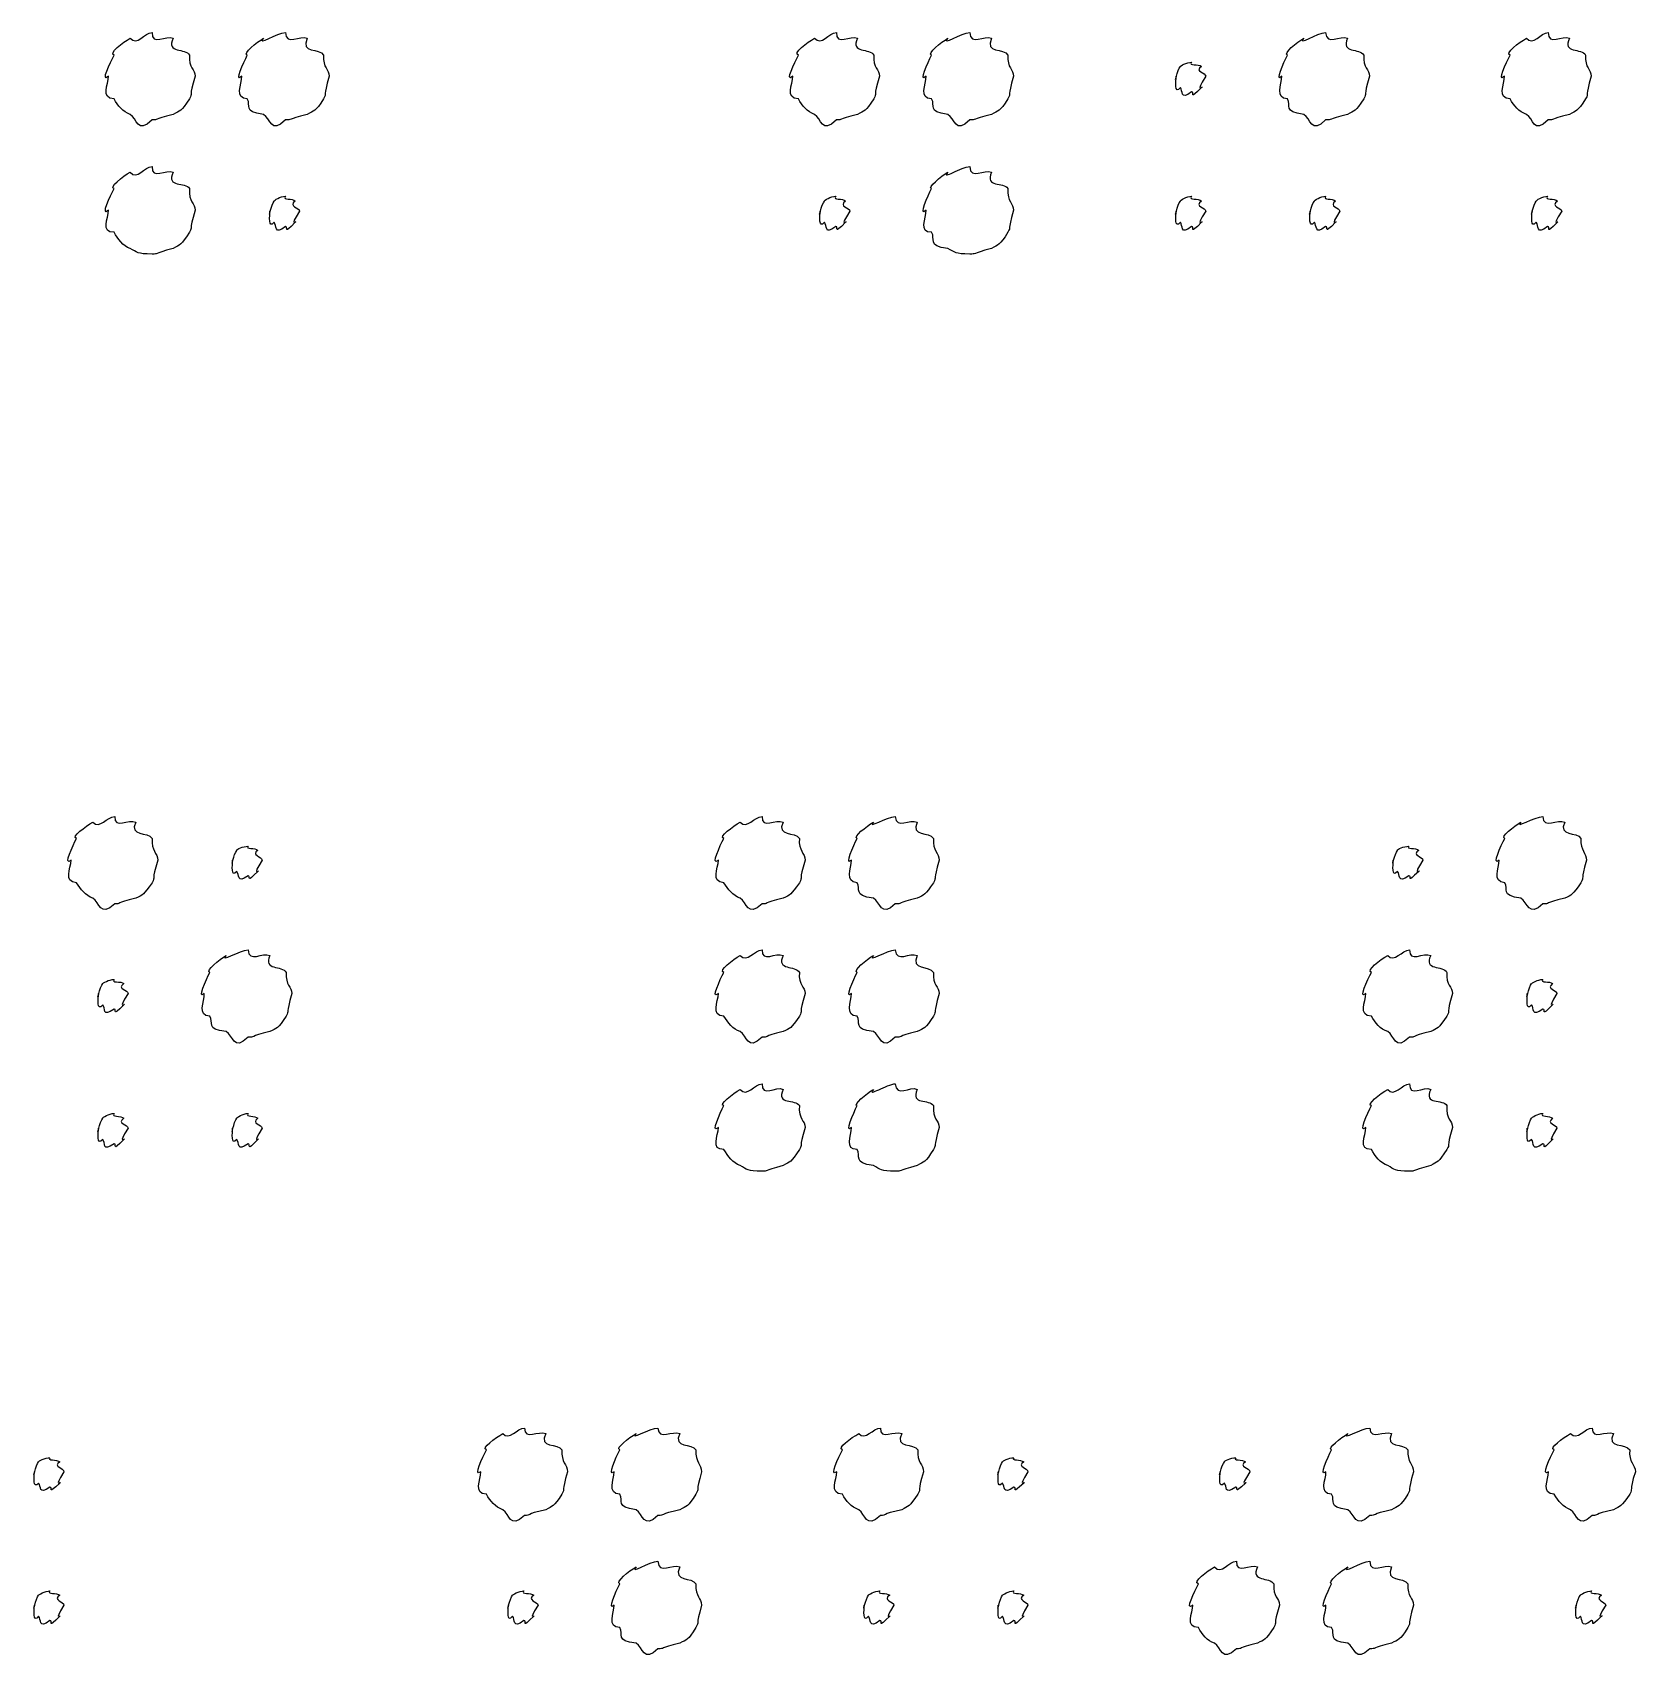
# Model space of a CAD drawing. Header units: millimetres. Extents: x 32 to 178, y 41 to 266.
# Drawn here: x 64.62 to 77.15, y 211.79 to 224.54 of the extents above; entities that cross this region are included whole.
import ezdxf

# ---------------------------------------------------------------- set-up
doc = ezdxf.new("R2010")
doc.units = ezdxf.units.MM
doc.layers.get('0').update_dxf_attribs({"linetype": 'CONTINUOUS'})

msp = doc.modelspace()

# ---------------------------------------------------------------- linework, layer by layer
at = {"color": 0}
for p, q in [((65.5532, 224.536), (65.5532, 224.536)), ((66.5949, 224.536), (66.5949, 224.536)), ((70.9027, 224.536), (70.9027, 224.536)), ((71.9448, 224.536), (71.9448, 224.536)), ((74.7268, 224.536), (74.7268, 224.536)), ((76.4674, 224.536), (76.4674, 224.536)), ((73.6794, 224.305), (73.6794, 224.305)), ((65.5532, 223.489), (65.5532, 223.489)), ((71.9448, 223.489), (71.9448, 223.489)), ((66.5949, 223.257), (66.5949, 223.257)), ((70.8974, 223.257), (70.8974, 223.257)), ((73.6794, 223.257), (73.6794, 223.257)), ((74.7268, 223.257), (74.7268, 223.257)), ((76.4618, 223.257), (76.4618, 223.257)), ((65.2611, 218.408), (65.2611, 218.408)), ((70.3213, 218.408), (70.3213, 218.408)), ((71.3631, 218.408), (71.3631, 218.408)), ((76.4247, 218.408), (76.4247, 218.408)), ((66.3028, 218.176), (66.3028, 218.176)), ((75.3773, 218.176), (75.3773, 218.176)), ((66.3028, 217.366), (66.3028, 217.366)), ((70.3213, 217.366), (70.3213, 217.366)), ((71.3631, 217.366), (71.3631, 217.366)), ((75.383, 217.366), (75.383, 217.366)), ((65.2558, 217.135), (65.2558, 217.135)), ((76.4247, 217.135), (76.4247, 217.135)), ((70.3213, 216.319), (70.3213, 216.319)), ((71.3631, 216.319), (71.3631, 216.319)), ((75.383, 216.319), (75.383, 216.319)), ((65.2558, 216.087), (65.2558, 216.087)), ((66.3028, 216.087), (66.3028, 216.087)), ((76.4247, 216.087), (76.4247, 216.087)), ((68.465, 213.628), (68.465, 213.628)), ((69.5067, 213.628), (69.5067, 213.628)), ((71.2474, 213.628), (71.2474, 213.628)), ((75.0715, 213.628), (75.0715, 213.628)), ((76.8117, 213.628), (76.8117, 213.628)), ((64.7541, 213.396), (64.7541, 213.396)), ((72.2891, 213.396), (72.2891, 213.396)), ((74.0241, 213.396), (74.0241, 213.396)), ((69.5067, 212.586), (69.5067, 212.586)), ((74.0297, 212.586), (74.0297, 212.586)), ((75.0715, 212.586), (75.0715, 212.586)), ((64.7541, 212.354), (64.7541, 212.354)), ((68.4597, 212.354), (68.4597, 212.354)), ((71.2417, 212.354), (71.2417, 212.354)), ((72.2891, 212.354), (72.2891, 212.354)), ((76.8064, 212.354), (76.8064, 212.354))]:
    msp.add_line(p, q, dxfattribs=at)
for points in [[(65.3824, 224.492), (65.4346, 224.429), (65.4939, 224.536), (65.5532, 224.536)], [(65.5532, 224.536), (65.5493, 224.429), (65.6636, 224.521), (65.7186, 224.492)], [(66.4242, 224.492), (66.3649, 224.429), (66.5357, 224.536), (66.5949, 224.536)], [(66.5949, 224.536), (66.6006, 224.429), (66.711, 224.521), (66.766, 224.492)], [(70.7319, 224.492), (70.7842, 224.429), (70.8434, 224.536), (70.9027, 224.536)], [(70.9027, 224.536), (70.8988, 224.429), (71.0131, 224.521), (71.0681, 224.492)], [(71.7737, 224.492), (71.7144, 224.429), (71.8855, 224.536), (71.9448, 224.536)], [(71.9448, 224.536), (71.9501, 224.429), (72.0605, 224.521), (72.1155, 224.492)], [(74.5561, 224.492), (74.4968, 224.429), (74.6675, 224.536), (74.7268, 224.536)], [(74.7268, 224.536), (74.7324, 224.429), (74.8425, 224.521), (74.8979, 224.492)], [(76.2963, 224.492), (76.3489, 224.429), (76.4081, 224.536), (76.4674, 224.536)], [(76.4674, 224.536), (76.4632, 224.429), (76.5775, 224.521), (76.6329, 224.492)], [(65.2558, 224.36), (65.2074, 224.371), (65.3274, 224.462), (65.3824, 224.492)], [(65.7186, 224.492), (65.6594, 224.371), (65.8153, 224.418), (65.8453, 224.36)], [(66.2975, 224.36), (66.2587, 224.371), (66.372, 224.462), (66.4242, 224.492)], [(66.766, 224.492), (66.711, 224.371), (66.8623, 224.418), (66.8927, 224.36)], [(70.6053, 224.36), (70.557, 224.371), (70.6769, 224.462), (70.7319, 224.492)], [(71.0681, 224.492), (71.0089, 224.371), (71.1648, 224.418), (71.1951, 224.36)], [(71.647, 224.36), (71.6082, 224.371), (71.7215, 224.462), (71.7737, 224.492)], [(72.1155, 224.492), (72.0605, 224.371), (72.2119, 224.418), (72.2422, 224.36)], [(74.4291, 224.36), (74.3906, 224.371), (74.5035, 224.462), (74.5561, 224.492)], [(74.8979, 224.492), (74.8425, 224.371), (74.9942, 224.418), (75.0245, 224.36)], [(76.1697, 224.36), (76.1213, 224.371), (76.2413, 224.462), (76.2963, 224.492)], [(76.6329, 224.492), (76.5736, 224.371), (76.7292, 224.418), (76.7595, 224.36)], [(65.2117, 224.195), (65.1482, 224.139), (65.2254, 224.305), (65.2558, 224.36)], [(65.8453, 224.36), (65.8357, 224.257), (65.8894, 224.25), (65.8894, 224.195)], [(66.2534, 224.195), (66.1956, 224.139), (66.2672, 224.305), (66.2975, 224.36)], [(66.8927, 224.36), (66.8874, 224.257), (66.9368, 224.25), (66.9368, 224.195)], [(70.5612, 224.195), (70.4977, 224.139), (70.575, 224.305), (70.6053, 224.36)], [(71.1951, 224.36), (71.1853, 224.257), (71.2392, 224.25), (71.2392, 224.195)], [(71.603, 224.195), (71.5451, 224.139), (71.6167, 224.305), (71.647, 224.36)], [(72.2422, 224.36), (72.2369, 224.257), (72.2863, 224.25), (72.2863, 224.195)], [(73.5584, 224.195), (73.5418, 224.113), (73.5693, 224.25), (73.5912, 224.271)], [(73.5912, 224.271), (73.5859, 224.274), (73.6424, 224.305), (73.6794, 224.305)], [(73.6794, 224.305), (73.6519, 224.274), (73.7348, 224.294), (73.7567, 224.271)], [(73.7567, 224.271), (73.696, 224.23), (73.7898, 224.223), (73.7898, 224.195)], [(74.385, 224.195), (74.3271, 224.139), (74.3991, 224.305), (74.4291, 224.36)], [(75.0245, 224.36), (75.0189, 224.257), (75.0686, 224.25), (75.0686, 224.195)], [(76.1256, 224.195), (76.0621, 224.139), (76.1393, 224.305), (76.1697, 224.36)], [(76.7595, 224.36), (76.75, 224.257), (76.8036, 224.25), (76.8036, 224.195)], [(65.2558, 224.018), (65.1482, 224.021), (65.2117, 224.131), (65.2117, 224.195)], [(65.8894, 224.195), (65.8357, 224.021), (65.8742, 224.073), (65.8453, 224.018)], [(66.2975, 224.018), (66.1956, 224.021), (66.2534, 224.131), (66.2534, 224.195)], [(66.9368, 224.195), (66.8874, 224.021), (66.9216, 224.073), (66.8927, 224.018)], [(70.6053, 224.018), (70.4977, 224.021), (70.5612, 224.131), (70.5612, 224.195)], [(71.2392, 224.195), (71.1853, 224.021), (71.2241, 224.073), (71.1951, 224.018)], [(71.647, 224.018), (71.5451, 224.021), (71.603, 224.131), (71.603, 224.195)], [(72.2863, 224.195), (72.2369, 224.021), (72.2711, 224.073), (72.2422, 224.018)], [(73.5912, 224.106), (73.5418, 224.047), (73.5584, 224.157), (73.5584, 224.195)], [(73.7898, 224.195), (73.696, 224.047), (73.7789, 224.128), (73.7567, 224.106)], [(74.4291, 224.018), (74.3271, 224.021), (74.385, 224.131), (74.385, 224.195)], [(75.0686, 224.195), (75.0189, 224.021), (75.0535, 224.073), (75.0245, 224.018)], [(76.1697, 224.018), (76.0621, 224.021), (76.1256, 224.131), (76.1256, 224.195)], [(76.8036, 224.195), (76.75, 224.021), (76.7884, 224.073), (76.7595, 224.018)], [(65.3824, 223.897), (65.3246, 223.915), (65.2847, 223.966), (65.2558, 224.018)], [(65.8453, 224.018), (65.7765, 223.915), (65.7737, 223.926), (65.7186, 223.897)], [(66.4242, 223.897), (66.2587, 223.915), (66.3303, 223.966), (66.2975, 224.018)], [(66.8927, 224.018), (66.8281, 223.915), (66.8211, 223.926), (66.766, 223.897)], [(70.7319, 223.897), (70.6741, 223.915), (70.6342, 223.966), (70.6053, 224.018)], [(71.1951, 224.018), (71.126, 223.915), (71.1232, 223.926), (71.0681, 223.897)], [(71.7737, 223.897), (71.6082, 223.915), (71.6802, 223.966), (71.647, 224.018)], [(72.2422, 224.018), (72.1776, 223.915), (72.1706, 223.926), (72.1155, 223.897)], [(73.6794, 224.073), (73.5859, 224.003), (73.6134, 224.084), (73.5912, 224.106)], [(73.7567, 224.106), (73.6519, 224.003), (73.7087, 224.073), (73.6794, 224.073)], [(74.5561, 223.897), (74.3906, 223.915), (74.4622, 223.966), (74.4291, 224.018)], [(75.0245, 224.018), (74.9596, 223.915), (74.9529, 223.926), (74.8979, 223.897)], [(76.2963, 223.897), (76.2385, 223.915), (76.1986, 223.966), (76.1697, 224.018)], [(76.7595, 224.018), (76.6907, 223.915), (76.6879, 223.926), (76.6329, 223.897)], [(65.5532, 223.853), (65.4346, 223.738), (65.4375, 223.866), (65.3824, 223.897)], [(65.7186, 223.897), (65.5493, 223.856), (65.6086, 223.853), (65.5532, 223.853)], [(66.5949, 223.853), (66.482, 223.738), (66.4792, 223.866), (66.4242, 223.897)], [(66.766, 223.897), (66.6006, 223.856), (66.6531, 223.853), (66.5949, 223.853)], [(70.9027, 223.853), (70.7842, 223.738), (70.787, 223.866), (70.7319, 223.897)], [(71.0681, 223.897), (70.8988, 223.856), (70.9581, 223.853), (70.9027, 223.853)], [(71.9448, 223.853), (71.8316, 223.738), (71.8287, 223.866), (71.7737, 223.897)], [(72.1155, 223.897), (71.9501, 223.856), (72.0027, 223.853), (71.9448, 223.853)], [(74.7268, 223.853), (74.6139, 223.738), (74.6111, 223.866), (74.5561, 223.897)], [(74.8979, 223.897), (74.7324, 223.856), (74.7847, 223.853), (74.7268, 223.853)], [(76.4674, 223.853), (76.3489, 223.738), (76.3517, 223.866), (76.2963, 223.897)], [(76.6329, 223.897), (76.4632, 223.856), (76.5224, 223.853), (76.4674, 223.853)], [(65.3824, 223.445), (65.4346, 223.379), (65.4939, 223.489), (65.5532, 223.489)], [(65.5532, 223.489), (65.5493, 223.379), (65.6636, 223.474), (65.7186, 223.445)], [(71.7737, 223.445), (71.7144, 223.379), (71.8855, 223.489), (71.9448, 223.489)], [(71.9448, 223.489), (71.9501, 223.379), (72.0605, 223.474), (72.1155, 223.445)], [(65.2558, 223.318), (65.2074, 223.319), (65.3274, 223.415), (65.3824, 223.445)], [(65.7186, 223.445), (65.6594, 223.319), (65.8153, 223.373), (65.8453, 223.318)], [(71.647, 223.318), (71.6082, 223.319), (71.7215, 223.415), (71.7737, 223.445)], [(72.1155, 223.445), (72.0605, 223.319), (72.2119, 223.373), (72.2422, 223.318)], [(65.2117, 223.147), (65.1482, 223.092), (65.2254, 223.263), (65.2558, 223.318)], [(65.8453, 223.318), (65.8357, 223.209), (65.8894, 223.205), (65.8894, 223.147)], [(66.4739, 223.141), (66.4602, 223.059), (66.4849, 223.197), (66.5067, 223.219)], [(66.5067, 223.219), (66.5043, 223.224), (66.5579, 223.257), (66.5949, 223.257)], [(66.5949, 223.257), (66.5702, 223.224), (66.6503, 223.243), (66.6722, 223.219)], [(66.6722, 223.219), (66.6143, 223.176), (66.7053, 223.17), (66.7053, 223.141)], [(70.776, 223.141), (70.7595, 223.059), (70.787, 223.197), (70.8092, 223.219)], [(70.8092, 223.219), (70.8036, 223.224), (70.86, 223.257), (70.8974, 223.257)], [(70.8974, 223.257), (70.8699, 223.224), (70.9524, 223.243), (70.9747, 223.219)], [(70.9747, 223.219), (70.914, 223.176), (71.0075, 223.17), (71.0075, 223.141)], [(71.603, 223.147), (71.5451, 223.092), (71.6167, 223.263), (71.647, 223.318)], [(72.2422, 223.318), (72.2369, 223.209), (72.2863, 223.205), (72.2863, 223.147)], [(73.5584, 223.141), (73.5418, 223.059), (73.5693, 223.197), (73.5912, 223.219)], [(73.5912, 223.219), (73.5859, 223.224), (73.6424, 223.257), (73.6794, 223.257)], [(73.6794, 223.257), (73.6519, 223.224), (73.7348, 223.243), (73.7567, 223.219)], [(73.7567, 223.219), (73.696, 223.176), (73.7898, 223.17), (73.7898, 223.141)], [(74.6054, 223.141), (74.5917, 223.059), (74.6167, 223.197), (74.6386, 223.219)], [(74.6386, 223.219), (74.6358, 223.224), (74.6898, 223.257), (74.7268, 223.257)], [(74.7268, 223.257), (74.7021, 223.224), (74.7818, 223.243), (74.8041, 223.219)], [(74.8041, 223.219), (74.7462, 223.176), (74.8372, 223.17), (74.8372, 223.141)], [(76.3404, 223.141), (76.3242, 223.059), (76.3517, 223.197), (76.3736, 223.219)], [(76.3736, 223.219), (76.3683, 223.224), (76.4247, 223.257), (76.4618, 223.257)], [(76.4618, 223.257), (76.4342, 223.224), (76.5168, 223.243), (76.539, 223.219)], [(76.539, 223.219), (76.4783, 223.176), (76.5722, 223.17), (76.5722, 223.141)], [(65.2558, 222.976), (65.1482, 222.971), (65.2117, 223.084), (65.2117, 223.147)], [(65.8894, 223.147), (65.8357, 222.971), (65.8742, 223.027), (65.8453, 222.976)], [(66.5067, 223.053), (66.4602, 222.995), (66.4739, 223.109), (66.4739, 223.141)], [(66.7053, 223.141), (66.6143, 222.995), (66.6944, 223.078), (66.6722, 223.053)], [(70.8092, 223.053), (70.7595, 222.995), (70.776, 223.109), (70.776, 223.141)], [(71.0075, 223.141), (70.914, 222.995), (70.9965, 223.078), (70.9747, 223.053)], [(71.647, 222.976), (71.5451, 222.971), (71.603, 223.084), (71.603, 223.147)], [(72.2863, 223.147), (72.2369, 222.971), (72.2711, 223.027), (72.2422, 222.976)], [(73.5912, 223.053), (73.5418, 222.995), (73.5584, 223.109), (73.5584, 223.141)], [(73.7898, 223.141), (73.696, 222.995), (73.7789, 223.078), (73.7567, 223.053)], [(74.6386, 223.053), (74.5917, 222.995), (74.6054, 223.109), (74.6054, 223.141)], [(74.8372, 223.141), (74.7462, 222.995), (74.8259, 223.078), (74.8041, 223.053)], [(76.3736, 223.053), (76.3242, 222.995), (76.3404, 223.109), (76.3404, 223.141)], [(76.5722, 223.141), (76.4783, 222.995), (76.5609, 223.078), (76.539, 223.053)], [(65.3824, 222.849), (65.3246, 222.867), (65.2847, 222.924), (65.2558, 222.976)], [(65.8453, 222.976), (65.7765, 222.867), (65.7737, 222.883), (65.7186, 222.849)], [(66.5949, 223.02), (66.5043, 222.948), (66.5289, 223.031), (66.5067, 223.053)], [(66.6722, 223.053), (66.5702, 222.948), (66.6238, 223.02), (66.5949, 223.02)], [(70.8974, 223.02), (70.8036, 222.948), (70.8311, 223.031), (70.8092, 223.053)], [(70.9747, 223.053), (70.8699, 222.948), (70.9263, 223.02), (70.8974, 223.02)], [(71.7737, 222.849), (71.6082, 222.867), (71.6802, 222.924), (71.647, 222.976)], [(72.2422, 222.976), (72.1776, 222.867), (72.1706, 222.883), (72.1155, 222.849)], [(73.6794, 223.02), (73.5859, 222.948), (73.6134, 223.031), (73.5912, 223.053)], [(73.7567, 223.053), (73.6519, 222.948), (73.7087, 223.02), (73.6794, 223.02)], [(74.7268, 223.02), (74.6358, 222.948), (74.6608, 223.031), (74.6386, 223.053)], [(74.8041, 223.053), (74.7021, 222.948), (74.7557, 223.02), (74.7268, 223.02)], [(76.4618, 223.02), (76.3683, 222.948), (76.3958, 223.031), (76.3736, 223.053)], [(76.539, 223.053), (76.4342, 222.948), (76.4907, 223.02), (76.4618, 223.02)], [(65.5532, 222.805), (65.4346, 222.805), (65.4375, 222.819), (65.3824, 222.849)], [(65.7186, 222.849), (65.5493, 222.805), (65.6086, 222.805), (65.5532, 222.805)], [(71.9448, 222.805), (71.8316, 222.805), (71.8287, 222.819), (71.7737, 222.849)], [(72.1155, 222.849), (71.9501, 222.805), (72.0027, 222.805), (71.9448, 222.805)], [(65.0903, 218.364), (65.1425, 218.306), (65.2018, 218.408), (65.2611, 218.408)], [(65.2611, 218.408), (65.2568, 218.306), (65.3715, 218.393), (65.4265, 218.364)], [(70.1506, 218.364), (70.2028, 218.306), (70.262, 218.408), (70.3213, 218.408)], [(70.3213, 218.408), (70.3171, 218.306), (70.4314, 218.393), (70.4868, 218.364)], [(71.1923, 218.364), (71.1331, 218.306), (71.3038, 218.408), (71.3631, 218.408)], [(71.3631, 218.408), (71.3687, 218.306), (71.4788, 218.393), (71.5338, 218.364)], [(76.2536, 218.364), (76.1944, 218.306), (76.3655, 218.408), (76.4247, 218.408)], [(76.4247, 218.408), (76.43, 218.306), (76.5404, 218.393), (76.5955, 218.364)], [(64.9633, 218.237), (64.9153, 218.248), (65.0353, 218.333), (65.0903, 218.364)], [(65.4265, 218.364), (65.3673, 218.248), (65.5228, 218.292), (65.5532, 218.237)], [(70.0236, 218.237), (69.9752, 218.248), (70.0952, 218.333), (70.1506, 218.364)], [(70.4868, 218.364), (70.4275, 218.248), (70.5831, 218.292), (70.6134, 218.237)], [(71.0653, 218.237), (71.0269, 218.248), (71.1398, 218.333), (71.1923, 218.364)], [(71.5338, 218.364), (71.4788, 218.248), (71.6305, 218.292), (71.6608, 218.237)], [(76.127, 218.237), (76.0885, 218.248), (76.2014, 218.333), (76.2536, 218.364)], [(76.5955, 218.364), (76.5404, 218.248), (76.6921, 218.292), (76.7221, 218.237)], [(64.9192, 218.066), (64.8561, 218.019), (64.9333, 218.182), (64.9633, 218.237)], [(65.5532, 218.237), (65.5436, 218.138), (65.5973, 218.124), (65.5973, 218.066)], [(66.1818, 218.066), (66.1681, 217.991), (66.1928, 218.121), (66.2146, 218.143)], [(66.2146, 218.143), (66.2122, 218.152), (66.2658, 218.176), (66.3028, 218.176)], [(66.3028, 218.176), (66.2781, 218.152), (66.3582, 218.166), (66.3801, 218.143)], [(66.3801, 218.143), (66.3222, 218.108), (66.4132, 218.095), (66.4132, 218.066)], [(69.9795, 218.066), (69.9163, 218.019), (69.9932, 218.182), (70.0236, 218.237)], [(70.6134, 218.237), (70.6039, 218.138), (70.6575, 218.124), (70.6575, 218.066)], [(71.0212, 218.066), (70.9634, 218.019), (71.035, 218.182), (71.0653, 218.237)], [(71.6608, 218.237), (71.6552, 218.138), (71.7049, 218.124), (71.7049, 218.066)], [(75.256, 218.066), (75.2394, 217.991), (75.2669, 218.121), (75.2891, 218.143)], [(75.2891, 218.143), (75.2835, 218.152), (75.3403, 218.176), (75.3773, 218.176)], [(75.3773, 218.176), (75.3498, 218.152), (75.4324, 218.166), (75.4546, 218.143)], [(75.4546, 218.143), (75.3939, 218.108), (75.4874, 218.095), (75.4874, 218.066)], [(76.0829, 218.066), (76.025, 218.019), (76.0966, 218.182), (76.127, 218.237)], [(76.7221, 218.237), (76.7168, 218.138), (76.7662, 218.124), (76.7662, 218.066)], [(64.9633, 217.89), (64.8561, 217.898), (64.9192, 218.003), (64.9192, 218.066)], [(65.5973, 218.066), (65.5436, 217.898), (65.5821, 217.945), (65.5532, 217.89)], [(66.2146, 217.978), (66.1681, 217.924), (66.1818, 218.029), (66.1818, 218.066)], [(66.4132, 218.066), (66.3222, 217.924), (66.4023, 218), (66.3801, 217.978)], [(70.0236, 217.89), (69.9163, 217.898), (69.9795, 218.003), (69.9795, 218.066)], [(70.6575, 218.066), (70.6039, 217.898), (70.6423, 217.945), (70.6134, 217.89)], [(71.0653, 217.89), (70.9634, 217.898), (71.0212, 218.003), (71.0212, 218.066)], [(71.7049, 218.066), (71.6552, 217.898), (71.6897, 217.945), (71.6608, 217.89)], [(75.2891, 217.978), (75.2394, 217.924), (75.256, 218.029), (75.256, 218.066)], [(75.4874, 218.066), (75.3939, 217.924), (75.4765, 218), (75.4546, 217.978)], [(76.127, 217.89), (76.025, 217.898), (76.0829, 218.003), (76.0829, 218.066)], [(76.7662, 218.066), (76.7168, 217.898), (76.7514, 217.945), (76.7221, 217.89)], [(65.0903, 217.769), (65.0325, 217.792), (64.9922, 217.837), (64.9633, 217.89)], [(65.5532, 217.89), (65.4844, 217.792), (65.4816, 217.798), (65.4265, 217.769)], [(66.3028, 217.945), (66.2122, 217.88), (66.2368, 217.956), (66.2146, 217.978)], [(66.3801, 217.978), (66.2781, 217.88), (66.3317, 217.945), (66.3028, 217.945)], [(70.1506, 217.769), (70.0927, 217.792), (70.0525, 217.837), (70.0236, 217.89)], [(70.6134, 217.89), (70.5446, 217.792), (70.5418, 217.798), (70.4868, 217.769)], [(71.1923, 217.769), (71.0269, 217.792), (71.0985, 217.837), (71.0653, 217.89)], [(71.6608, 217.89), (71.5959, 217.792), (71.5892, 217.798), (71.5338, 217.769)], [(75.3773, 217.945), (75.2835, 217.88), (75.311, 217.956), (75.2891, 217.978)], [(75.4546, 217.978), (75.3498, 217.88), (75.4063, 217.945), (75.3773, 217.945)], [(76.2536, 217.769), (76.0885, 217.792), (76.1601, 217.837), (76.127, 217.89)], [(76.7221, 217.89), (76.6576, 217.792), (76.6505, 217.798), (76.5955, 217.769)], [(65.2611, 217.725), (65.1425, 217.616), (65.1454, 217.738), (65.0903, 217.769)], [(65.4265, 217.769), (65.2568, 217.733), (65.3161, 217.725), (65.2611, 217.725)], [(70.3213, 217.725), (70.2028, 217.616), (70.2056, 217.738), (70.1506, 217.769)], [(70.4868, 217.769), (70.3171, 217.733), (70.3763, 217.725), (70.3213, 217.725)], [(71.3631, 217.725), (71.2502, 217.616), (71.2474, 217.738), (71.1923, 217.769)], [(71.5338, 217.769), (71.3687, 217.733), (71.4209, 217.725), (71.3631, 217.725)], [(76.4247, 217.725), (76.3115, 217.616), (76.309, 217.738), (76.2536, 217.769)], [(76.5955, 217.769), (76.43, 217.733), (76.4826, 217.725), (76.4247, 217.725)], [(66.1321, 217.322), (66.0728, 217.259), (66.2436, 217.366), (66.3028, 217.366)], [(66.3028, 217.366), (66.3085, 217.259), (66.4185, 217.351), (66.4739, 217.322)], [(70.1506, 217.322), (70.2028, 217.259), (70.262, 217.366), (70.3213, 217.366)], [(70.3213, 217.366), (70.3171, 217.259), (70.4314, 217.351), (70.4868, 217.322)], [(71.1923, 217.322), (71.1331, 217.259), (71.3038, 217.366), (71.3631, 217.366)], [(71.3631, 217.366), (71.3687, 217.259), (71.4788, 217.351), (71.5338, 217.322)], [(75.2119, 217.322), (75.2644, 217.259), (75.3237, 217.366), (75.383, 217.366)], [(75.383, 217.366), (75.3787, 217.259), (75.493, 217.351), (75.5481, 217.322)], [(66.0054, 217.19), (65.9666, 217.201), (66.0799, 217.292), (66.1321, 217.322)], [(66.4739, 217.322), (66.4185, 217.201), (66.5702, 217.248), (66.6006, 217.19)], [(70.0236, 217.19), (69.9752, 217.201), (70.0952, 217.292), (70.1506, 217.322)], [(70.4868, 217.322), (70.4275, 217.201), (70.5831, 217.248), (70.6134, 217.19)], [(71.0653, 217.19), (71.0269, 217.201), (71.1398, 217.292), (71.1923, 217.322)], [(71.5338, 217.322), (71.4788, 217.201), (71.6305, 217.248), (71.6608, 217.19)], [(75.0852, 217.19), (75.0369, 217.201), (75.1568, 217.292), (75.2119, 217.322)], [(75.5481, 217.322), (75.4888, 217.201), (75.6447, 217.248), (75.6751, 217.19)], [(65.1344, 217.025), (65.1178, 216.943), (65.1454, 217.08), (65.1676, 217.102)], [(65.1676, 217.102), (65.1619, 217.104), (65.2184, 217.135), (65.2558, 217.135)], [(65.2558, 217.135), (65.2279, 217.104), (65.3108, 217.124), (65.3327, 217.102)], [(65.3327, 217.102), (65.272, 217.06), (65.3658, 217.054), (65.3658, 217.025)], [(65.9613, 217.025), (65.9035, 216.969), (65.9751, 217.135), (66.0054, 217.19)], [(66.6006, 217.19), (66.5949, 217.086), (66.6447, 217.08), (66.6447, 217.025)], [(69.9795, 217.025), (69.9163, 216.969), (69.9932, 217.135), (70.0236, 217.19)], [(70.6134, 217.19), (70.6039, 217.086), (70.6575, 217.08), (70.6575, 217.025)], [(71.0212, 217.025), (70.9634, 216.969), (71.035, 217.135), (71.0653, 217.19)], [(71.6608, 217.19), (71.6552, 217.086), (71.7049, 217.08), (71.7049, 217.025)], [(75.0411, 217.025), (74.9776, 216.969), (75.0549, 217.135), (75.0852, 217.19)], [(75.6751, 217.19), (75.6652, 217.086), (75.7192, 217.08), (75.7192, 217.025)], [(76.3034, 217.025), (76.2896, 216.943), (76.3143, 217.08), (76.3365, 217.102)], [(76.3365, 217.102), (76.3337, 217.104), (76.3873, 217.135), (76.4247, 217.135)], [(76.4247, 217.135), (76.3997, 217.104), (76.4798, 217.124), (76.5016, 217.102)], [(76.5016, 217.102), (76.4438, 217.06), (76.5348, 217.054), (76.5348, 217.025)], [(65.1676, 216.936), (65.1178, 216.877), (65.1344, 216.987), (65.1344, 217.025)], [(65.3658, 217.025), (65.272, 216.877), (65.3549, 216.958), (65.3327, 216.936)], [(66.0054, 216.848), (65.9035, 216.851), (65.9613, 216.961), (65.9613, 217.025)], [(66.6447, 217.025), (66.5949, 216.851), (66.6295, 216.903), (66.6006, 216.848)], [(70.0236, 216.848), (69.9163, 216.851), (69.9795, 216.961), (69.9795, 217.025)], [(70.6575, 217.025), (70.6039, 216.851), (70.6423, 216.903), (70.6134, 216.848)], [(71.0653, 216.848), (70.9634, 216.851), (71.0212, 216.961), (71.0212, 217.025)], [(71.7049, 217.025), (71.6552, 216.851), (71.6897, 216.903), (71.6608, 216.848)], [(75.0852, 216.848), (74.9776, 216.851), (75.0411, 216.961), (75.0411, 217.025)], [(75.7192, 217.025), (75.6652, 216.851), (75.704, 216.903), (75.6751, 216.848)], [(76.3365, 216.936), (76.2896, 216.877), (76.3034, 216.987), (76.3034, 217.025)], [(76.5348, 217.025), (76.4438, 216.877), (76.5239, 216.958), (76.5016, 216.936)], [(65.2558, 216.903), (65.1619, 216.833), (65.1895, 216.914), (65.1676, 216.936)], [(65.3327, 216.936), (65.2279, 216.833), (65.2847, 216.903), (65.2558, 216.903)], [(66.1321, 216.727), (65.9666, 216.745), (66.0382, 216.796), (66.0054, 216.848)], [(66.6006, 216.848), (66.5357, 216.745), (66.5289, 216.756), (66.4739, 216.727)], [(70.1506, 216.727), (70.0927, 216.745), (70.0525, 216.796), (70.0236, 216.848)], [(70.6134, 216.848), (70.5446, 216.745), (70.5418, 216.756), (70.4868, 216.727)], [(71.1923, 216.727), (71.0269, 216.745), (71.0985, 216.796), (71.0653, 216.848)], [(71.6608, 216.848), (71.5959, 216.745), (71.5892, 216.756), (71.5338, 216.727)], [(75.2119, 216.727), (75.154, 216.745), (75.1141, 216.796), (75.0852, 216.848)], [(75.6751, 216.848), (75.6059, 216.745), (75.6035, 216.756), (75.5481, 216.727)], [(76.4247, 216.903), (76.3337, 216.833), (76.3584, 216.914), (76.3365, 216.936)], [(76.5016, 216.936), (76.3997, 216.833), (76.4536, 216.903), (76.4247, 216.903)], [(66.3028, 216.683), (66.1899, 216.569), (66.1871, 216.697), (66.1321, 216.727)], [(66.4739, 216.727), (66.3085, 216.686), (66.3607, 216.683), (66.3028, 216.683)], [(70.3213, 216.683), (70.2028, 216.569), (70.2056, 216.697), (70.1506, 216.727)], [(70.4868, 216.727), (70.3171, 216.686), (70.3763, 216.683), (70.3213, 216.683)], [(71.3631, 216.683), (71.2502, 216.569), (71.2474, 216.697), (71.1923, 216.727)], [(71.5338, 216.727), (71.3687, 216.686), (71.4209, 216.683), (71.3631, 216.683)], [(75.383, 216.683), (75.2644, 216.569), (75.2669, 216.697), (75.2119, 216.727)], [(75.5481, 216.727), (75.3787, 216.686), (75.438, 216.683), (75.383, 216.683)], [(70.0236, 216.148), (69.9752, 216.149), (70.0952, 216.245), (70.1506, 216.275)], [(70.1506, 216.275), (70.2028, 216.209), (70.262, 216.319), (70.3213, 216.319)], [(70.3213, 216.319), (70.3171, 216.209), (70.4314, 216.304), (70.4868, 216.275)], [(70.4868, 216.275), (70.4275, 216.149), (70.5831, 216.203), (70.6134, 216.148)], [(71.0653, 216.148), (71.0269, 216.149), (71.1398, 216.245), (71.1923, 216.275)], [(71.1923, 216.275), (71.1331, 216.209), (71.3038, 216.319), (71.3631, 216.319)], [(71.3631, 216.319), (71.3687, 216.209), (71.4788, 216.304), (71.5338, 216.275)], [(71.5338, 216.275), (71.4788, 216.149), (71.6305, 216.203), (71.6608, 216.148)], [(75.0852, 216.148), (75.0369, 216.149), (75.1568, 216.245), (75.2119, 216.275)], [(75.2119, 216.275), (75.2644, 216.209), (75.3237, 216.319), (75.383, 216.319)], [(75.383, 216.319), (75.3787, 216.209), (75.493, 216.304), (75.5481, 216.275)], [(75.5481, 216.275), (75.4888, 216.149), (75.6447, 216.203), (75.6751, 216.148)], [(65.1676, 216.049), (65.1619, 216.055), (65.2184, 216.087), (65.2558, 216.087)], [(65.2558, 216.087), (65.2279, 216.055), (65.3108, 216.074), (65.3327, 216.049)], [(66.2146, 216.049), (66.2122, 216.055), (66.2658, 216.087), (66.3028, 216.087)], [(66.3028, 216.087), (66.2781, 216.055), (66.3582, 216.074), (66.3801, 216.049)], [(69.9795, 215.977), (69.9163, 215.922), (69.9932, 216.093), (70.0236, 216.148)], [(70.6134, 216.148), (70.6039, 216.039), (70.6575, 216.035), (70.6575, 215.977)], [(71.0212, 215.977), (70.9634, 215.922), (71.035, 216.093), (71.0653, 216.148)], [(71.6608, 216.148), (71.6552, 216.039), (71.7049, 216.035), (71.7049, 215.977)], [(75.0411, 215.977), (74.9776, 215.922), (75.0549, 216.093), (75.0852, 216.148)], [(75.6751, 216.148), (75.6652, 216.039), (75.7192, 216.035), (75.7192, 215.977)], [(76.3365, 216.049), (76.3337, 216.055), (76.3873, 216.087), (76.4247, 216.087)], [(76.4247, 216.087), (76.3997, 216.055), (76.4798, 216.074), (76.5016, 216.049)], [(65.1344, 215.972), (65.1178, 215.889), (65.1454, 216.027), (65.1676, 216.049)], [(65.1676, 215.883), (65.1178, 215.826), (65.1344, 215.938), (65.1344, 215.972)], [(65.3327, 216.049), (65.272, 216.006), (65.3658, 216.001), (65.3658, 215.972)], [(65.3658, 215.972), (65.272, 215.826), (65.3549, 215.908), (65.3327, 215.883)], [(66.1818, 215.972), (66.1681, 215.889), (66.1928, 216.027), (66.2146, 216.049)], [(66.2146, 215.883), (66.1681, 215.826), (66.1818, 215.938), (66.1818, 215.972)], [(66.3801, 216.049), (66.3222, 216.006), (66.4132, 216.001), (66.4132, 215.972)], [(66.4132, 215.972), (66.3222, 215.826), (66.4023, 215.908), (66.3801, 215.883)], [(70.0236, 215.806), (69.9163, 215.801), (69.9795, 215.914), (69.9795, 215.977)], [(70.6575, 215.977), (70.6039, 215.801), (70.6423, 215.857), (70.6134, 215.806)], [(71.0653, 215.806), (70.9634, 215.801), (71.0212, 215.914), (71.0212, 215.977)], [(71.7049, 215.977), (71.6552, 215.801), (71.6897, 215.857), (71.6608, 215.806)], [(75.0852, 215.806), (74.9776, 215.801), (75.0411, 215.914), (75.0411, 215.977)], [(75.7192, 215.977), (75.6652, 215.801), (75.704, 215.857), (75.6751, 215.806)], [(76.3034, 215.972), (76.2896, 215.889), (76.3143, 216.027), (76.3365, 216.049)], [(76.3365, 215.883), (76.2896, 215.826), (76.3034, 215.938), (76.3034, 215.972)], [(76.5016, 216.049), (76.4438, 216.006), (76.5348, 216.001), (76.5348, 215.972)], [(76.5348, 215.972), (76.4438, 215.826), (76.5239, 215.908), (76.5016, 215.883)], [(65.2558, 215.85), (65.1619, 215.779), (65.1895, 215.862), (65.1676, 215.883)], [(65.3327, 215.883), (65.2279, 215.779), (65.2847, 215.85), (65.2558, 215.85)], [(66.3028, 215.85), (66.2122, 215.779), (66.2368, 215.862), (66.2146, 215.883)], [(66.3801, 215.883), (66.2781, 215.779), (66.3317, 215.85), (66.3028, 215.85)], [(76.4247, 215.85), (76.3337, 215.779), (76.3584, 215.862), (76.3365, 215.883)], [(76.5016, 215.883), (76.3997, 215.779), (76.4536, 215.85), (76.4247, 215.85)], [(70.1506, 215.68), (70.0927, 215.698), (70.0525, 215.754), (70.0236, 215.806)], [(70.6134, 215.806), (70.5446, 215.698), (70.5418, 215.713), (70.4868, 215.68)], [(71.1923, 215.68), (71.0269, 215.698), (71.0985, 215.754), (71.0653, 215.806)], [(71.6608, 215.806), (71.5959, 215.698), (71.5892, 215.713), (71.5338, 215.68)], [(75.2119, 215.68), (75.154, 215.698), (75.1141, 215.754), (75.0852, 215.806)], [(75.6751, 215.806), (75.6059, 215.698), (75.6035, 215.713), (75.5481, 215.68)], [(70.3213, 215.635), (70.2028, 215.635), (70.2056, 215.649), (70.1506, 215.68)], [(70.4868, 215.68), (70.3171, 215.635), (70.3763, 215.635), (70.3213, 215.635)], [(71.3631, 215.635), (71.2502, 215.635), (71.2474, 215.649), (71.1923, 215.68)], [(71.5338, 215.68), (71.3687, 215.635), (71.4209, 215.635), (71.3631, 215.635)], [(75.383, 215.635), (75.2644, 215.635), (75.2669, 215.649), (75.2119, 215.68)], [(75.5481, 215.68), (75.3787, 215.635), (75.438, 215.635), (75.383, 215.635)], [(68.1672, 213.457), (68.1193, 213.468), (68.2392, 213.553), (68.2942, 213.584)], [(68.2942, 213.584), (68.3465, 213.526), (68.4057, 213.628), (68.465, 213.628)], [(68.465, 213.628), (68.4611, 213.526), (68.5754, 213.613), (68.6304, 213.584)], [(68.6304, 213.584), (68.5712, 213.468), (68.7268, 213.512), (68.7571, 213.457)], [(69.2094, 213.457), (69.1706, 213.468), (69.2838, 213.553), (69.336, 213.584)], [(69.336, 213.584), (69.2767, 213.526), (69.4475, 213.628), (69.5067, 213.628)], [(69.5067, 213.628), (69.5124, 213.526), (69.6225, 213.613), (69.6778, 213.584)], [(69.6778, 213.584), (69.6225, 213.468), (69.7742, 213.512), (69.8045, 213.457)], [(70.9496, 213.457), (70.9013, 213.468), (71.0212, 213.553), (71.0766, 213.584)], [(71.0766, 213.584), (71.1288, 213.526), (71.1881, 213.628), (71.2474, 213.628)], [(71.2474, 213.628), (71.2431, 213.526), (71.3574, 213.613), (71.4128, 213.584)], [(71.4128, 213.584), (71.3535, 213.468), (71.5091, 213.512), (71.5395, 213.457)], [(74.7737, 213.457), (74.7353, 213.468), (74.8482, 213.553), (74.9004, 213.584)], [(74.9004, 213.584), (74.8411, 213.526), (75.0122, 213.628), (75.0715, 213.628)], [(75.0715, 213.628), (75.0768, 213.526), (75.1872, 213.613), (75.2422, 213.584)], [(75.2422, 213.584), (75.1872, 213.468), (75.3389, 213.512), (75.3692, 213.457)], [(76.5143, 213.457), (76.466, 213.468), (76.5859, 213.553), (76.641, 213.584)], [(76.641, 213.584), (76.6932, 213.526), (76.7524, 213.628), (76.8117, 213.628)], [(76.8117, 213.628), (76.8078, 213.526), (76.9221, 213.613), (76.9772, 213.584)], [(76.9772, 213.584), (76.9179, 213.468), (77.0738, 213.512), (77.1042, 213.457)], [(68.1232, 213.286), (68.06, 213.239), (68.1373, 213.402), (68.1672, 213.457)], [(68.7571, 213.457), (68.7476, 213.358), (68.8012, 213.344), (68.8012, 213.286)], [(69.1653, 213.286), (69.1074, 213.239), (69.179, 213.402), (69.2094, 213.457)], [(69.8045, 213.457), (69.7988, 213.358), (69.8486, 213.344), (69.8486, 213.286)], [(70.9055, 213.286), (70.8424, 213.239), (70.9193, 213.402), (70.9496, 213.457)], [(71.5395, 213.457), (71.5299, 213.358), (71.5836, 213.344), (71.5836, 213.286)], [(74.7296, 213.286), (74.6718, 213.239), (74.7434, 213.402), (74.7737, 213.457)], [(75.3692, 213.457), (75.3636, 213.358), (75.4133, 213.344), (75.4133, 213.286)], [(76.4702, 213.286), (76.4067, 213.239), (76.484, 213.402), (76.5143, 213.457)], [(77.1042, 213.457), (77.0943, 213.358), (77.1483, 213.344), (77.1483, 213.286)], [(64.6328, 213.286), (64.619, 213.21), (64.6437, 213.341), (64.6659, 213.363)], [(64.6659, 213.198), (64.619, 213.144), (64.6328, 213.249), (64.6328, 213.286)], [(64.6659, 213.363), (64.6631, 213.371), (64.7167, 213.396), (64.7541, 213.396)], [(64.7541, 213.396), (64.7291, 213.371), (64.8092, 213.385), (64.831, 213.363)], [(64.831, 213.363), (64.7732, 213.327), (64.8642, 213.315), (64.8642, 213.286)], [(64.8642, 213.286), (64.7732, 213.144), (64.8533, 213.22), (64.831, 213.198)], [(68.1672, 213.11), (68.06, 213.118), (68.1232, 213.222), (68.1232, 213.286)], [(68.8012, 213.286), (68.7476, 213.118), (68.786, 213.165), (68.7571, 213.11)], [(69.2094, 213.11), (69.1074, 213.118), (69.1653, 213.222), (69.1653, 213.286)], [(69.8486, 213.286), (69.7988, 213.118), (69.8334, 213.165), (69.8045, 213.11)], [(70.9496, 213.11), (70.8424, 213.118), (70.9055, 213.222), (70.9055, 213.286)], [(71.5836, 213.286), (71.5299, 213.118), (71.5684, 213.165), (71.5395, 213.11)], [(72.1678, 213.286), (72.154, 213.21), (72.179, 213.341), (72.2009, 213.363)], [(72.2009, 213.198), (72.154, 213.144), (72.1678, 213.249), (72.1678, 213.286)], [(72.2009, 213.363), (72.1981, 213.371), (72.2521, 213.396), (72.2891, 213.396)], [(72.2891, 213.396), (72.2644, 213.371), (72.3441, 213.385), (72.3664, 213.363)], [(72.3664, 213.363), (72.3085, 213.327), (72.3995, 213.315), (72.3995, 213.286)], [(72.3995, 213.286), (72.3085, 213.144), (72.3882, 213.22), (72.3664, 213.198)], [(73.9027, 213.286), (73.8861, 213.21), (73.914, 213.341), (73.9359, 213.363)], [(73.9359, 213.198), (73.8861, 213.144), (73.9027, 213.249), (73.9027, 213.286)], [(73.9359, 213.363), (73.9302, 213.371), (73.987, 213.396), (74.0241, 213.396)], [(74.0241, 213.396), (73.9965, 213.371), (74.0791, 213.385), (74.1013, 213.363)], [(74.1013, 213.363), (74.0406, 213.327), (74.1345, 213.315), (74.1345, 213.286)], [(74.1345, 213.286), (74.0406, 213.144), (74.1232, 213.22), (74.1013, 213.198)], [(74.7737, 213.11), (74.6718, 213.118), (74.7296, 213.222), (74.7296, 213.286)], [(75.4133, 213.286), (75.3636, 213.118), (75.3981, 213.165), (75.3692, 213.11)], [(76.5143, 213.11), (76.4067, 213.118), (76.4702, 213.222), (76.4702, 213.286)], [(77.1483, 213.286), (77.0943, 213.118), (77.1331, 213.165), (77.1042, 213.11)], [(64.7541, 213.165), (64.6631, 213.1), (64.6878, 213.175), (64.6659, 213.198)], [(64.831, 213.198), (64.7291, 213.1), (64.7831, 213.165), (64.7541, 213.165)], [(72.2891, 213.165), (72.1981, 213.1), (72.2231, 213.175), (72.2009, 213.198)], [(72.3664, 213.198), (72.2644, 213.1), (72.318, 213.165), (72.2891, 213.165)], [(74.0241, 213.165), (73.9302, 213.1), (73.9581, 213.175), (73.9359, 213.198)], [(74.1013, 213.198), (73.9965, 213.1), (74.053, 213.165), (74.0241, 213.165)], [(68.2942, 212.988), (68.2364, 213.012), (68.1965, 213.057), (68.1672, 213.11)], [(68.7571, 213.11), (68.6883, 213.012), (68.6855, 213.017), (68.6304, 212.988)], [(69.336, 212.988), (69.1706, 213.012), (69.2422, 213.057), (69.2094, 213.11)], [(69.8045, 213.11), (69.7399, 213.012), (69.7329, 213.017), (69.6778, 212.988)], [(71.0766, 212.988), (71.0188, 213.012), (70.9785, 213.057), (70.9496, 213.11)], [(71.5395, 213.11), (71.4707, 213.012), (71.4678, 213.017), (71.4128, 212.988)], [(74.9004, 212.988), (74.7353, 213.012), (74.8069, 213.057), (74.7737, 213.11)], [(75.3692, 213.11), (75.3043, 213.012), (75.2972, 213.017), (75.2422, 212.988)], [(76.641, 212.988), (76.5831, 213.012), (76.5433, 213.057), (76.5143, 213.11)], [(77.1042, 213.11), (77.035, 213.012), (77.0322, 213.017), (76.9772, 212.988)], [(68.465, 212.944), (68.3465, 212.835), (68.3493, 212.958), (68.2942, 212.988)], [(68.6304, 212.988), (68.4611, 212.953), (68.52, 212.944), (68.465, 212.944)], [(69.5067, 212.944), (69.3939, 212.835), (69.391, 212.958), (69.336, 212.988)], [(69.6778, 212.988), (69.5124, 212.953), (69.5646, 212.944), (69.5067, 212.944)], [(71.2474, 212.944), (71.1288, 212.835), (71.1316, 212.958), (71.0766, 212.988)], [(71.4128, 212.988), (71.2431, 212.953), (71.3024, 212.944), (71.2474, 212.944)], [(75.0715, 212.944), (74.9582, 212.835), (74.9558, 212.958), (74.9004, 212.988)], [(75.2422, 212.988), (75.0768, 212.953), (75.1293, 212.944), (75.0715, 212.944)], [(76.8117, 212.944), (76.6932, 212.835), (76.696, 212.958), (76.641, 212.988)], [(76.9772, 212.988), (76.8078, 212.953), (76.8671, 212.944), (76.8117, 212.944)], [(69.2094, 212.409), (69.1706, 212.421), (69.2838, 212.512), (69.336, 212.542)], [(69.336, 212.542), (69.2767, 212.478), (69.4475, 212.586), (69.5067, 212.586)], [(69.5067, 212.586), (69.5124, 212.478), (69.6225, 212.571), (69.6778, 212.542)], [(69.6778, 212.542), (69.6225, 212.421), (69.7742, 212.467), (69.8045, 212.409)], [(73.732, 212.409), (73.6836, 212.421), (73.8036, 212.512), (73.8586, 212.542)], [(73.8586, 212.542), (73.9112, 212.478), (73.9704, 212.586), (74.0297, 212.586)], [(74.0297, 212.586), (74.0255, 212.478), (74.1398, 212.571), (74.1948, 212.542)], [(74.1948, 212.542), (74.1355, 212.421), (74.2915, 212.467), (74.3218, 212.409)], [(74.7737, 212.409), (74.7353, 212.421), (74.8482, 212.512), (74.9004, 212.542)], [(74.9004, 212.542), (74.8411, 212.478), (75.0122, 212.586), (75.0715, 212.586)], [(75.0715, 212.586), (75.0768, 212.478), (75.1872, 212.571), (75.2422, 212.542)], [(75.2422, 212.542), (75.1872, 212.421), (75.3389, 212.467), (75.3692, 212.409)], [(69.1653, 212.244), (69.1074, 212.189), (69.179, 212.354), (69.2094, 212.409)], [(69.8045, 212.409), (69.7988, 212.306), (69.8486, 212.299), (69.8486, 212.244)], [(73.6879, 212.244), (73.6244, 212.189), (73.7016, 212.354), (73.732, 212.409)], [(74.3218, 212.409), (74.3119, 212.306), (74.3659, 212.299), (74.3659, 212.244)], [(74.7296, 212.244), (74.6718, 212.189), (74.7434, 212.354), (74.7737, 212.409)], [(75.3692, 212.409), (75.3636, 212.306), (75.4133, 212.299), (75.4133, 212.244)], [(64.6328, 212.244), (64.619, 212.163), (64.6437, 212.299), (64.6659, 212.321)], [(64.6659, 212.321), (64.6631, 212.324), (64.7167, 212.354), (64.7541, 212.354)], [(64.7541, 212.354), (64.7291, 212.324), (64.8092, 212.343), (64.831, 212.321)], [(64.831, 212.321), (64.7732, 212.28), (64.8642, 212.273), (64.8642, 212.244)], [(68.3383, 212.244), (68.3218, 212.163), (68.3493, 212.299), (68.3715, 212.321)], [(68.3715, 212.321), (68.3659, 212.324), (68.4223, 212.354), (68.4597, 212.354)], [(68.4597, 212.354), (68.4318, 212.324), (68.5147, 212.343), (68.5366, 212.321)], [(68.5366, 212.321), (68.4759, 212.28), (68.5698, 212.273), (68.5698, 212.244)], [(71.1207, 212.244), (71.1041, 212.163), (71.1316, 212.299), (71.1535, 212.321)], [(71.1535, 212.321), (71.1482, 212.324), (71.2047, 212.354), (71.2417, 212.354)], [(71.2417, 212.354), (71.2142, 212.324), (71.2971, 212.343), (71.319, 212.321)], [(71.319, 212.321), (71.2583, 212.28), (71.3521, 212.273), (71.3521, 212.244)], [(72.1678, 212.244), (72.154, 212.163), (72.179, 212.299), (72.2009, 212.321)], [(72.2009, 212.321), (72.1981, 212.324), (72.2521, 212.354), (72.2891, 212.354)], [(72.2891, 212.354), (72.2644, 212.324), (72.3441, 212.343), (72.3664, 212.321)], [(72.3664, 212.321), (72.3085, 212.28), (72.3995, 212.273), (72.3995, 212.244)], [(76.6851, 212.244), (76.6685, 212.163), (76.696, 212.299), (76.7182, 212.321)], [(76.7182, 212.321), (76.7126, 212.324), (76.769, 212.354), (76.8064, 212.354)], [(76.8064, 212.354), (76.7789, 212.324), (76.8615, 212.343), (76.8837, 212.321)], [(76.8837, 212.321), (76.823, 212.28), (76.9165, 212.273), (76.9165, 212.244)], [(64.6659, 212.156), (64.619, 212.097), (64.6328, 212.207), (64.6328, 212.244)], [(64.7541, 212.123), (64.6631, 212.053), (64.6878, 212.134), (64.6659, 212.156)], [(64.831, 212.156), (64.7291, 212.053), (64.7831, 212.123), (64.7541, 212.123)], [(64.8642, 212.244), (64.7732, 212.097), (64.8533, 212.178), (64.831, 212.156)], [(68.3715, 212.156), (68.3218, 212.097), (68.3383, 212.207), (68.3383, 212.244)], [(68.4597, 212.123), (68.3659, 212.053), (68.3934, 212.134), (68.3715, 212.156)], [(68.5366, 212.156), (68.4318, 212.053), (68.4886, 212.123), (68.4597, 212.123)], [(68.5698, 212.244), (68.4759, 212.097), (68.5588, 212.178), (68.5366, 212.156)], [(69.2094, 212.068), (69.1074, 212.071), (69.1653, 212.181), (69.1653, 212.244)], [(69.8486, 212.244), (69.7988, 212.071), (69.8334, 212.123), (69.8045, 212.068)], [(71.1535, 212.156), (71.1041, 212.097), (71.1207, 212.207), (71.1207, 212.244)], [(71.2417, 212.123), (71.1482, 212.053), (71.1757, 212.134), (71.1535, 212.156)], [(71.319, 212.156), (71.2142, 212.053), (71.2706, 212.123), (71.2417, 212.123)], [(71.3521, 212.244), (71.2583, 212.097), (71.3412, 212.178), (71.319, 212.156)], [(72.2009, 212.156), (72.154, 212.097), (72.1678, 212.207), (72.1678, 212.244)], [(72.2891, 212.123), (72.1981, 212.053), (72.2231, 212.134), (72.2009, 212.156)], [(72.3664, 212.156), (72.2644, 212.053), (72.318, 212.123), (72.2891, 212.123)], [(72.3995, 212.244), (72.3085, 212.097), (72.3882, 212.178), (72.3664, 212.156)], [(73.732, 212.068), (73.6244, 212.071), (73.6879, 212.181), (73.6879, 212.244)], [(74.3659, 212.244), (74.3119, 212.071), (74.3507, 212.123), (74.3218, 212.068)], [(74.7737, 212.068), (74.6718, 212.071), (74.7296, 212.181), (74.7296, 212.244)], [(75.4133, 212.244), (75.3636, 212.071), (75.3981, 212.123), (75.3692, 212.068)], [(76.7182, 212.156), (76.6685, 212.097), (76.6851, 212.207), (76.6851, 212.244)], [(76.8064, 212.123), (76.7126, 212.053), (76.7401, 212.134), (76.7182, 212.156)], [(76.8837, 212.156), (76.7789, 212.053), (76.8354, 212.123), (76.8064, 212.123)], [(76.9165, 212.244), (76.823, 212.097), (76.9056, 212.178), (76.8837, 212.156)], [(69.336, 211.946), (69.1706, 211.964), (69.2422, 212.015), (69.2094, 212.068)], [(69.8045, 212.068), (69.7399, 211.964), (69.7329, 211.975), (69.6778, 211.946)], [(73.8586, 211.946), (73.8008, 211.964), (73.7609, 212.015), (73.732, 212.068)], [(74.3218, 212.068), (74.2527, 211.964), (74.2502, 211.975), (74.1948, 211.946)], [(74.9004, 211.946), (74.7353, 211.964), (74.8069, 212.015), (74.7737, 212.068)], [(75.3692, 212.068), (75.3043, 211.964), (75.2972, 211.975), (75.2422, 211.946)], [(69.5067, 211.902), (69.3939, 211.788), (69.391, 211.916), (69.336, 211.946)], [(69.6778, 211.946), (69.5124, 211.905), (69.5646, 211.902), (69.5067, 211.902)], [(74.0297, 211.902), (73.9112, 211.788), (73.914, 211.916), (73.8586, 211.946)], [(74.1948, 211.946), (74.0255, 211.905), (74.0847, 211.902), (74.0297, 211.902)], [(75.0715, 211.902), (74.9582, 211.788), (74.9558, 211.916), (74.9004, 211.946)], [(75.2422, 211.946), (75.0768, 211.905), (75.1293, 211.902), (75.0715, 211.902)]]:
    msp.add_open_spline(points, degree=3, dxfattribs=at)

doc.saveas('drawing.dxf')
